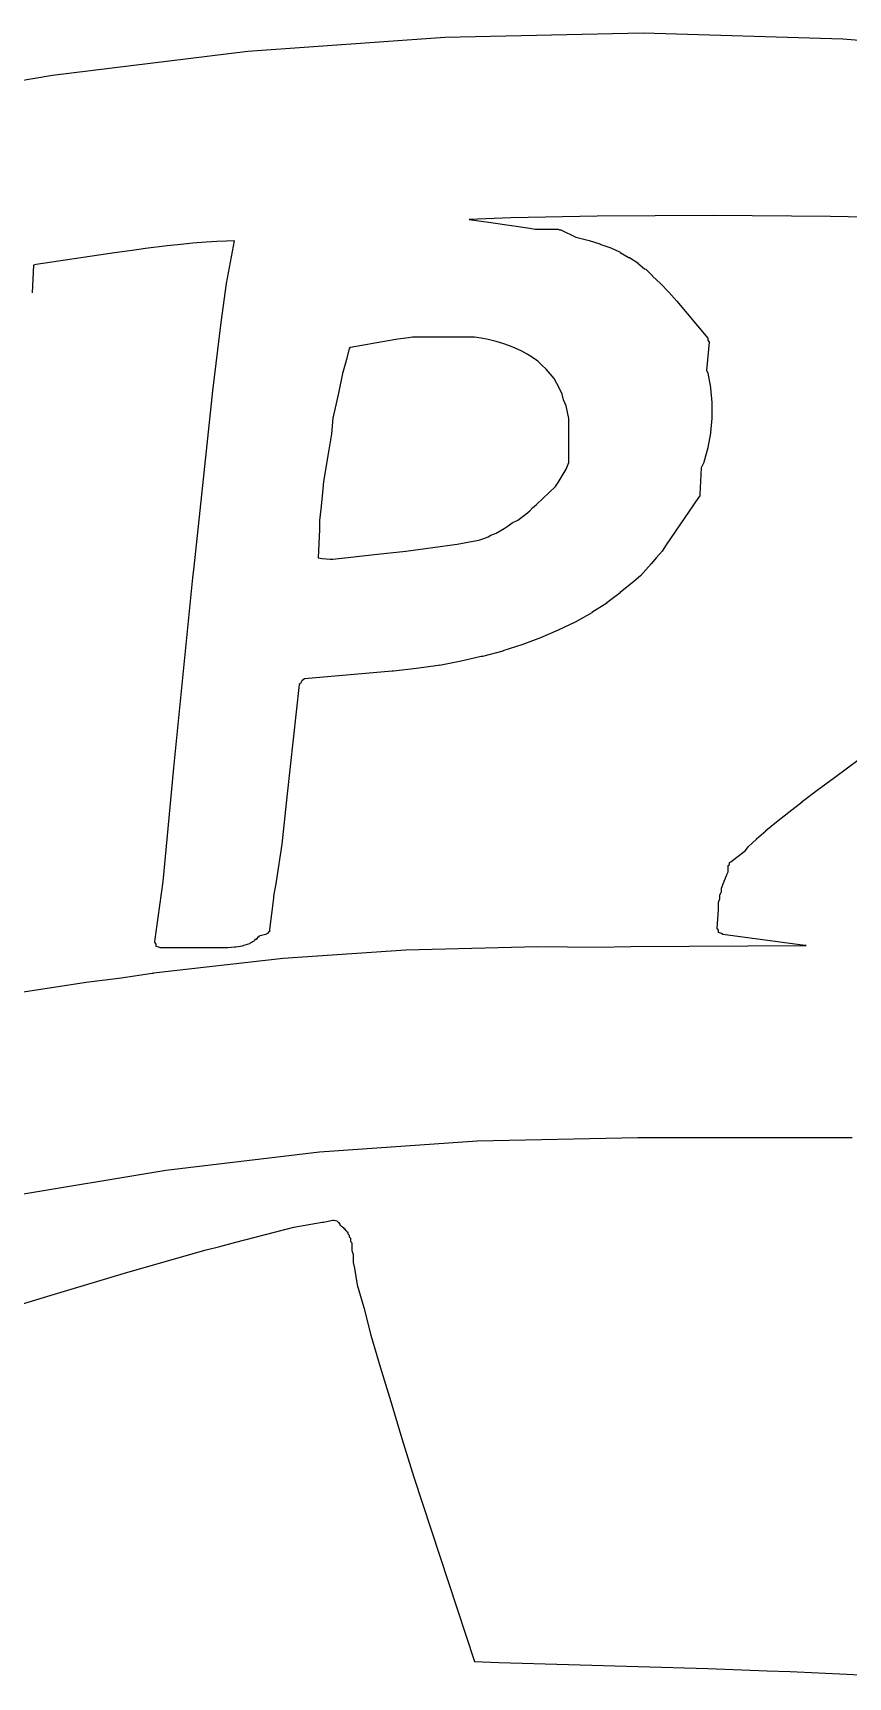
# Model space of a CAD drawing. Extents: x 85.1 to 152.3, y -110.2 to -37.
# Drawn here: x 126.779 to 127.384, y -71.754 to -70.535 of the extents above; entities that cross this region are included whole.
import ezdxf

# ---------------------------------------------------------------- set-up
doc = ezdxf.new("R2010")
doc.units = 0
doc.layers.add('BLACK', color=7, linetype='CONTINUOUS')

msp = doc.modelspace()

# ---------------------------------------------------------------- linework, layer by layer
at = {"layer": 'BLACK', "linetype": 'CONTINUOUS'}
for p, q in [((127.085, -70.538), (127.232, -70.5349)), ((127.232, -70.5349), (127.232, -70.535)), ((127.232, -70.535), (127.232, -70.5349)), ((127.232, -70.5349), (127.38, -70.5394)), ((126.939, -70.5485), (127.085, -70.538)), ((127.085, -70.538), (127.085, -70.5381)), ((127.085, -70.5381), (127.085, -70.538)), ((127.38, -70.5394), (127.38, -70.5394)), ((127.38, -70.5394), (127.38, -70.5394)), ((127.38, -70.5394), (127.419, -70.5426)), ((126.794, -70.5662), (126.939, -70.5485)), ((126.939, -70.5485), (126.939, -70.5486)), ((126.939, -70.5486), (126.939, -70.5485)), ((126.651, -70.5909), (126.794, -70.5662)), ((126.794, -70.5662), (126.794, -70.5662)), ((126.794, -70.5662), (126.794, -70.5662)), ((127.134, -70.672), (127.103, -70.6734)), ((127.103, -70.6734), (127.119, -70.6755)), ((127.119, -70.6755), (127.119, -70.6755)), ((127.119, -70.6755), (127.119, -70.6755)), ((127.119, -70.6755), (127.148, -70.6797)), ((127.198, -70.6708), (127.134, -70.672)), ((127.148, -70.6797), (127.148, -70.6798)), ((127.148, -70.6798), (127.148, -70.6798)), ((127.148, -70.6798), (127.152, -70.6804)), ((127.152, -70.6804), (127.169, -70.6806)), ((127.169, -70.6806), (127.17, -70.681)), ((127.17, -70.681), (127.171, -70.681)), ((127.171, -70.681), (127.182, -70.6863)), ((127.284, -70.6703), (127.198, -70.6708)), ((127.371, -70.671), (127.284, -70.6703)), ((127.452, -70.6727), (127.371, -70.671)), ((126.879, -70.6928), (126.863, -70.6949)), ((126.884, -70.6923), (126.879, -70.6928)), ((126.887, -70.692), (126.884, -70.6923)), ((126.898, -70.6909), (126.887, -70.692)), ((126.887, -70.692), (126.887, -70.692)), ((126.908, -70.6901), (126.898, -70.6909)), ((126.898, -70.6909), (126.898, -70.6909)), ((126.916, -70.6896), (126.908, -70.6901)), ((126.923, -70.6893), (126.916, -70.6896)), ((126.923, -70.7207), (126.929, -70.6892)), ((126.929, -70.6892), (126.923, -70.6893)), ((127.182, -70.6863), (127.182, -70.6863)), ((127.182, -70.6863), (127.191, -70.6887)), ((127.191, -70.6887), (127.192, -70.6888)), ((127.192, -70.6888), (127.192, -70.6888)), ((127.192, -70.6888), (127.2, -70.6914)), ((127.2, -70.6914), (127.2, -70.6915)), ((127.2, -70.6915), (127.2, -70.6915)), ((127.2, -70.6915), (127.208, -70.6943)), ((127.208, -70.6943), (127.208, -70.6944)), ((127.208, -70.6944), (127.208, -70.6944)), ((127.208, -70.6944), (127.215, -70.6976)), ((126.84, -70.6981), (126.782, -70.7068)), ((126.853, -70.6962), (126.84, -70.6981)), ((126.84, -70.6981), (126.84, -70.6981)), ((126.863, -70.6949), (126.853, -70.6962)), ((127.215, -70.6976), (127.215, -70.6977)), ((127.215, -70.6977), (127.215, -70.6977)), ((127.215, -70.6977), (127.221, -70.7013)), ((127.221, -70.7013), (127.221, -70.7014)), ((127.221, -70.7014), (127.222, -70.7014)), ((127.222, -70.7014), (127.228, -70.7054)), ((127.228, -70.7054), (127.228, -70.7055)), ((127.228, -70.7055), (127.228, -70.7056)), ((127.228, -70.7056), (127.233, -70.71)), ((126.78, -70.7071), (126.779, -70.7276)), ((126.782, -70.7068), (126.78, -70.7071)), ((127.233, -70.71), (127.234, -70.7101)), ((127.234, -70.7101), (127.234, -70.7102)), ((127.234, -70.7102), (127.239, -70.7151)), ((127.239, -70.7151), (127.239, -70.7152)), ((127.239, -70.7152), (127.239, -70.7153)), ((127.239, -70.7153), (127.245, -70.7208)), ((126.919, -70.7496), (126.923, -70.7209)), ((126.923, -70.7208), (126.923, -70.7207)), ((126.923, -70.7209), (126.923, -70.7208)), ((127.245, -70.7208), (127.245, -70.7209)), ((127.245, -70.7209), (127.245, -70.7209)), ((127.245, -70.7209), (127.251, -70.7271)), ((127.251, -70.7271), (127.251, -70.7271)), ((127.251, -70.7271), (127.251, -70.7272)), ((127.251, -70.7272), (127.257, -70.734)), ((127.257, -70.734), (127.257, -70.734)), ((127.257, -70.734), (127.257, -70.734)), ((127.257, -70.734), (127.28, -70.7613)), ((126.913, -70.8003), (126.919, -70.7497)), ((126.919, -70.7497), (126.919, -70.7496)), ((126.919, -70.7496), (126.919, -70.7496)), ((127.043, -70.7633), (127.015, -70.7682)), ((127.05, -70.762), (127.043, -70.7633)), ((127.043, -70.7633), (127.043, -70.7633)), ((127.058, -70.761), (127.05, -70.762)), ((127.061, -70.7607), (127.058, -70.761)), ((127.107, -70.7607), (127.061, -70.7607)), ((127.112, -70.7613), (127.107, -70.7607)), ((127.117, -70.7624), (127.112, -70.7613)), ((127.123, -70.7637), (127.117, -70.7624)), ((127.128, -70.7652), (127.123, -70.7637)), ((127.133, -70.7669), (127.128, -70.7652)), ((127.137, -70.7688), (127.133, -70.7669)), ((127.281, -70.7642), (127.279, -70.7854)), ((127.28, -70.7613), (127.28, -70.7628)), ((127.28, -70.7628), (127.281, -70.7642)), ((127.012, -70.7772), (127.009, -70.7876)), ((127.014, -70.769), (127.012, -70.7772)), ((127.015, -70.7682), (127.014, -70.769)), ((127.142, -70.7709), (127.137, -70.7688)), ((127.146, -70.7732), (127.142, -70.7709)), ((127.15, -70.7757), (127.146, -70.7732)), ((127.154, -70.7785), (127.15, -70.7757)), ((127.157, -70.7814), (127.154, -70.7785)), ((127.009, -70.7876), (127.006, -70.8022)), ((127.16, -70.7844), (127.157, -70.7814)), ((127.163, -70.7877), (127.16, -70.7844)), ((127.166, -70.7912), (127.163, -70.7877)), ((127.168, -70.7949), (127.166, -70.7912)), ((127.279, -70.7854), (127.28, -70.787)), ((127.28, -70.787), (127.28, -70.7872)), ((127.28, -70.7872), (127.28, -70.7874)), ((127.28, -70.7874), (127.282, -70.798)), ((126.906, -70.8659), (126.913, -70.8004)), ((126.913, -70.8004), (126.913, -70.8003)), ((126.913, -70.8003), (126.913, -70.8003)), ((127.006, -70.8022), (127.002, -70.8207)), ((127.17, -70.7987), (127.168, -70.7949)), ((127.172, -70.8028), (127.17, -70.7987)), ((127.173, -70.807), (127.172, -70.8028)), ((127.282, -70.798), (127.282, -70.7982)), ((127.282, -70.7982), (127.282, -70.7984)), ((127.282, -70.7984), (127.283, -70.8091)), ((127.175, -70.8115), (127.173, -70.807)), ((127.176, -70.8162), (127.175, -70.8115)), ((127.177, -70.821), (127.176, -70.8162)), ((127.283, -70.8091), (127.283, -70.8093)), ((127.283, -70.8093), (127.283, -70.8095)), ((127.283, -70.8095), (127.283, -70.8202)), ((127.002, -70.8207), (127.001, -70.8323)), ((127.177, -70.8261), (127.177, -70.821)), ((127.177, -70.8314), (127.177, -70.8261)), ((127.283, -70.8206), (127.282, -70.8313)), ((127.283, -70.8202), (127.283, -70.8204)), ((127.283, -70.8204), (127.283, -70.8206)), ((127.001, -70.8323), (126.999, -70.8442)), ((127.177, -70.8534), (127.177, -70.8314)), ((127.282, -70.8317), (127.28, -70.8423)), ((127.282, -70.8313), (127.282, -70.8315)), ((127.282, -70.8315), (127.282, -70.8317)), ((126.999, -70.8442), (126.995, -70.8677)), ((126.999, -70.8442), (126.999, -70.8442)), ((127.28, -70.8427), (127.277, -70.8533)), ((127.28, -70.8423), (127.28, -70.8425)), ((127.28, -70.8425), (127.28, -70.8427)), ((127.169, -70.8684), (127.172, -70.8635)), ((127.172, -70.8635), (127.175, -70.8585)), ((127.175, -70.8585), (127.177, -70.8535)), ((127.177, -70.8535), (127.177, -70.8534)), ((127.275, -70.8576), (127.274, -70.8773)), ((127.277, -70.8536), (127.275, -70.8576)), ((127.277, -70.8533), (127.277, -70.8534)), ((127.277, -70.8534), (127.277, -70.8536)), ((126.899, -70.9308), (126.906, -70.8659)), ((126.906, -70.8659), (126.906, -70.8659)), ((126.906, -70.8659), (126.906, -70.8659)), ((126.995, -70.8677), (126.994, -70.8784)), ((127.153, -70.8848), (127.167, -70.8714)), ((127.167, -70.8714), (127.169, -70.8684)), ((127.274, -70.8773), (127.274, -70.8783)), ((126.993, -70.8882), (126.992, -70.8966)), ((126.994, -70.8784), (126.993, -70.8882)), ((127.145, -70.8918), (127.148, -70.8895)), ((127.148, -70.8895), (127.15, -70.8871)), ((127.15, -70.8871), (127.153, -70.8848)), ((127.273, -70.8794), (127.249, -70.9145)), ((127.274, -70.8783), (127.273, -70.8794)), ((126.992, -70.8966), (126.992, -70.9033)), ((127.129, -70.9024), (127.132, -70.9005)), ((127.132, -70.9005), (127.135, -70.8984)), ((127.135, -70.8984), (127.139, -70.8963)), ((127.139, -70.8963), (127.142, -70.8941)), ((127.142, -70.8941), (127.145, -70.8918)), ((126.992, -70.9033), (126.991, -70.9242)), ((127.094, -70.9141), (127.106, -70.912)), ((127.106, -70.912), (127.109, -70.9115)), ((127.109, -70.9115), (127.111, -70.9108)), ((127.111, -70.9108), (127.114, -70.9098)), ((127.114, -70.9098), (127.117, -70.9087)), ((127.117, -70.9087), (127.119, -70.9074)), ((127.119, -70.9074), (127.123, -70.9059)), ((127.123, -70.9059), (127.126, -70.9042)), ((127.126, -70.9042), (127.129, -70.9024)), ((126.991, -70.9242), (126.994, -70.9248)), ((126.994, -70.9248), (127, -70.9253)), ((127, -70.9253), (127.002, -70.9253)), ((127.002, -70.9253), (127.035, -70.9216)), ((127.035, -70.9216), (127.056, -70.9192)), ((127.056, -70.9192), (127.076, -70.9166)), ((127.076, -70.9166), (127.094, -70.9141)), ((127.242, -70.9241), (127.238, -70.9286)), ((127.246, -70.9194), (127.242, -70.924)), ((127.242, -70.924), (127.242, -70.924)), ((127.242, -70.924), (127.242, -70.9241)), ((127.249, -70.9145), (127.246, -70.9192)), ((127.246, -70.9192), (127.246, -70.9193)), ((127.246, -70.9193), (127.246, -70.9194)), ((127.249, -70.9145), (127.249, -70.9145)), ((127.249, -70.9145), (127.249, -70.9145)), ((126.898, -70.9391), (126.899, -70.9308)), ((126.899, -70.9308), (126.899, -70.9308)), ((127.23, -70.9376), (127.225, -70.9418)), ((127.234, -70.9332), (127.23, -70.9375)), ((127.23, -70.9375), (127.23, -70.9375)), ((127.23, -70.9375), (127.23, -70.9376)), ((127.238, -70.9287), (127.234, -70.9331)), ((127.234, -70.9331), (127.234, -70.9331)), ((127.234, -70.9331), (127.234, -70.9332)), ((127.238, -70.9286), (127.238, -70.9286)), ((127.238, -70.9286), (127.238, -70.9287)), ((126.884, -71.08), (126.898, -70.9391)), ((126.898, -70.9391), (126.898, -70.9391)), ((126.898, -70.9391), (126.898, -70.9391)), ((127.215, -70.9501), (127.205, -70.9576)), ((127.225, -70.9419), (127.215, -70.9499)), ((127.215, -70.9499), (127.215, -70.95)), ((127.215, -70.95), (127.215, -70.9501)), ((127.225, -70.9418), (127.225, -70.9418)), ((127.225, -70.9418), (127.225, -70.9419)), ((127.205, -70.9578), (127.194, -70.9649)), ((127.205, -70.9576), (127.205, -70.9577)), ((127.205, -70.9577), (127.205, -70.9578)), ((127.182, -70.9717), (127.169, -70.9778)), ((127.194, -70.965), (127.182, -70.9716)), ((127.182, -70.9716), (127.182, -70.9716)), ((127.182, -70.9716), (127.182, -70.9717)), ((127.194, -70.9649), (127.194, -70.9649)), ((127.194, -70.9649), (127.194, -70.965)), ((127.156, -70.9836), (127.142, -70.9887)), ((127.169, -70.9779), (127.156, -70.9835)), ((127.156, -70.9835), (127.156, -70.9835)), ((127.156, -70.9835), (127.156, -70.9836)), ((127.169, -70.9778), (127.169, -70.9778)), ((127.169, -70.9778), (127.169, -70.9779)), ((127.112, -70.9975), (127.097, -71.001)), ((127.113, -70.9974), (127.112, -70.9975)), ((127.128, -70.9934), (127.113, -70.9974)), ((127.113, -70.9974), (127.113, -70.9974)), ((127.142, -70.9887), (127.128, -70.9933)), ((127.128, -70.9933), (127.128, -70.9933)), ((127.128, -70.9933), (127.128, -70.9934)), ((127.142, -70.9887), (127.142, -70.9887)), ((127.142, -70.9887), (127.142, -70.9887)), ((127.046, -71.0083), (126.981, -71.0141)), ((127.047, -71.0083), (127.046, -71.0082)), ((127.046, -71.0082), (127.046, -71.0083)), ((127.064, -71.0064), (127.047, -71.0083)), ((127.08, -71.004), (127.064, -71.0064)), ((127.064, -71.0064), (127.064, -71.0064)), ((127.064, -71.0064), (127.064, -71.0064)), ((127.081, -71.0039), (127.08, -71.004)), ((127.097, -71.001), (127.081, -71.004)), ((127.081, -71.004), (127.081, -71.0039)), ((127.097, -71.001), (127.097, -71.001)), ((127.097, -71.001), (127.097, -71.001)), ((127.374, -71.0872), (127.478, -71.0096)), ((126.977, -71.0181), (126.968, -71.0994)), ((126.978, -71.0174), (126.977, -71.0181)), ((126.979, -71.0155), (126.978, -71.0174)), ((126.981, -71.0141), (126.979, -71.0155)), ((126.879, -71.1329), (126.884, -71.08)), ((127.35, -71.105), (127.361, -71.0965)), ((127.361, -71.0965), (127.374, -71.0872)), ((127.361, -71.0965), (127.361, -71.0965)), ((127.361, -71.0965), (127.361, -71.0965)), ((127.374, -71.0872), (127.374, -71.0872)), ((126.968, -71.0994), (126.964, -71.1366)), ((126.968, -71.0994), (126.968, -71.0994)), ((126.968, -71.0994), (126.968, -71.0994)), ((127.34, -71.1128), (127.35, -71.1051)), ((127.35, -71.1051), (127.35, -71.105)), ((127.35, -71.1051), (127.35, -71.1051)), ((127.323, -71.1266), (127.331, -71.1201)), ((127.331, -71.12), (127.34, -71.1129)), ((127.331, -71.1201), (127.331, -71.12)), ((127.331, -71.12), (127.331, -71.12)), ((127.34, -71.1129), (127.34, -71.1128)), ((127.34, -71.1129), (127.34, -71.1129)), ((126.876, -71.1644), (126.879, -71.1329)), ((126.879, -71.1329), (126.879, -71.1329)), ((127.313, -71.1356), (127.316, -71.1328)), ((127.316, -71.1327), (127.323, -71.1267)), ((127.316, -71.1328), (127.316, -71.1327)), ((127.316, -71.1328), (127.316, -71.1328)), ((127.323, -71.1267), (127.323, -71.1266)), ((127.323, -71.1267), (127.323, -71.1267)), ((126.964, -71.1367), (126.96, -71.1644)), ((126.964, -71.1366), (126.964, -71.1366)), ((126.964, -71.1366), (126.964, -71.1367)), ((127.297, -71.1497), (127.307, -71.1421)), ((127.307, -71.1421), (127.308, -71.1413)), ((127.308, -71.1412), (127.31, -71.1385)), ((127.308, -71.1413), (127.308, -71.1412)), ((127.308, -71.1413), (127.308, -71.1413)), ((127.31, -71.1385), (127.313, -71.1357)), ((127.31, -71.1385), (127.31, -71.1385)), ((127.31, -71.1385), (127.31, -71.1385)), ((127.313, -71.1357), (127.313, -71.1356)), ((127.313, -71.1357), (127.313, -71.1357)), ((127.294, -71.1591), (127.295, -71.1572)), ((127.295, -71.1525), (127.296, -71.1516)), ((127.295, -71.1531), (127.295, -71.1525)), ((127.295, -71.1536), (127.295, -71.1531)), ((127.295, -71.1572), (127.295, -71.1536)), ((127.296, -71.1502), (127.297, -71.1497)), ((127.296, -71.1505), (127.296, -71.1502)), ((127.296, -71.1516), (127.296, -71.1505)), ((126.87, -71.2089), (126.876, -71.1644)), ((126.876, -71.1644), (126.876, -71.1644)), ((126.96, -71.1645), (126.958, -71.1753)), ((126.96, -71.1644), (126.96, -71.1645)), ((126.96, -71.1645), (126.96, -71.1645)), ((127.29, -71.1692), (127.291, -71.1668)), ((127.29, -71.1693), (127.29, -71.1692)), ((127.29, -71.1694), (127.29, -71.1693)), ((127.29, -71.1717), (127.29, -71.1694)), ((127.291, -71.1666), (127.292, -71.1643)), ((127.291, -71.1667), (127.291, -71.1666)), ((127.291, -71.1668), (127.291, -71.1667)), ((127.292, -71.1641), (127.293, -71.1618)), ((127.292, -71.1642), (127.292, -71.1641)), ((127.292, -71.1643), (127.292, -71.1642)), ((127.293, -71.1616), (127.294, -71.1593)), ((127.293, -71.1617), (127.293, -71.1616)), ((127.293, -71.1618), (127.293, -71.1617)), ((127.294, -71.1592), (127.294, -71.1591)), ((127.294, -71.1593), (127.294, -71.1592)), ((126.958, -71.1766), (126.955, -71.1999)), ((126.958, -71.1753), (126.958, -71.1754)), ((126.958, -71.1754), (126.958, -71.1755)), ((126.958, -71.1755), (126.958, -71.1766)), ((127.288, -71.1796), (127.289, -71.1771)), ((127.288, -71.1797), (127.288, -71.1796)), ((127.288, -71.1798), (127.288, -71.1797)), ((127.288, -71.185), (127.288, -71.1798)), ((127.289, -71.1743), (127.29, -71.1719)), ((127.289, -71.1744), (127.289, -71.1743)), ((127.289, -71.1745), (127.289, -71.1744)), ((127.289, -71.1769), (127.289, -71.1745)), ((127.289, -71.177), (127.289, -71.1769)), ((127.289, -71.1771), (127.289, -71.177)), ((127.29, -71.1718), (127.29, -71.1717)), ((127.29, -71.1719), (127.29, -71.1718)), ((127.287, -71.1991), (127.288, -71.1851)), ((127.288, -71.1851), (127.288, -71.185)), ((127.288, -71.1851), (127.288, -71.1851)), ((126.946, -71.2058), (126.945, -71.2073)), ((126.947, -71.2055), (126.946, -71.2056)), ((126.946, -71.2056), (126.946, -71.2058)), ((126.952, -71.2035), (126.947, -71.2049)), ((126.947, -71.2049), (126.947, -71.2055)), ((126.953, -71.203), (126.952, -71.2035)), ((126.954, -71.2027), (126.953, -71.203)), ((126.955, -71.2016), (126.954, -71.202)), ((126.954, -71.202), (126.954, -71.2027)), ((126.955, -71.1999), (126.955, -71.2007)), ((126.955, -71.2007), (126.955, -71.2016)), ((127.288, -71.2005), (127.287, -71.1991)), ((127.288, -71.2019), (127.288, -71.2005)), ((127.288, -71.202), (127.288, -71.2019)), ((127.288, -71.2022), (127.288, -71.202)), ((127.29, -71.2028), (127.288, -71.2022)), ((127.291, -71.2035), (127.29, -71.2028)), ((127.352, -71.2117), (127.291, -71.2035)), ((126.87, -71.2092), (126.87, -71.2089)), ((126.87, -71.2094), (126.87, -71.2092)), ((126.871, -71.2107), (126.87, -71.2094)), ((126.871, -71.212), (126.871, -71.2107)), ((126.871, -71.2121), (126.871, -71.212)), ((126.871, -71.2124), (126.871, -71.2121)), ((126.873, -71.2129), (126.871, -71.2124)), ((126.874, -71.2136), (126.873, -71.2129)), ((126.874, -71.2136), (126.874, -71.2135)), ((126.874, -71.2135), (126.874, -71.2136)), ((126.875, -71.2136), (126.874, -71.2136)), ((126.877, -71.2136), (126.875, -71.2136)), ((126.875, -71.2136), (126.875, -71.2136)), ((126.91, -71.2136), (126.877, -71.2136)), ((126.924, -71.2135), (126.91, -71.2136)), ((126.91, -71.2136), (126.91, -71.2136)), ((126.91, -71.2136), (126.91, -71.2136)), ((126.929, -71.2131), (126.924, -71.2135)), ((126.924, -71.2135), (126.924, -71.2135)), ((126.924, -71.2135), (126.924, -71.2135)), ((126.93, -71.213), (126.929, -71.2131)), ((126.935, -71.2122), (126.93, -71.2131)), ((126.93, -71.2131), (126.93, -71.213)), ((126.94, -71.2105), (126.935, -71.212)), ((126.935, -71.212), (126.935, -71.212)), ((126.935, -71.212), (126.935, -71.2122)), ((126.942, -71.2092), (126.94, -71.2102)), ((126.94, -71.2102), (126.94, -71.2103)), ((126.94, -71.2103), (126.94, -71.2105)), ((126.943, -71.2089), (126.942, -71.209)), ((126.942, -71.209), (126.942, -71.2092)), ((126.944, -71.2077), (126.943, -71.2089)), ((126.945, -71.2073), (126.944, -71.2074)), ((126.944, -71.2074), (126.944, -71.2077)), ((126.965, -71.2212), (127.056, -71.215)), ((127.056, -71.215), (127.154, -71.2126)), ((127.056, -71.215), (127.056, -71.215)), ((127.056, -71.215), (127.056, -71.215)), ((127.154, -71.2126), (127.154, -71.2126)), ((127.154, -71.2126), (127.154, -71.2126)), ((127.154, -71.2126), (127.198, -71.2131)), ((127.198, -71.2131), (127.223, -71.2125)), ((127.223, -71.2125), (127.353, -71.2117)), ((127.223, -71.2125), (127.223, -71.2125)), ((127.223, -71.2125), (127.223, -71.2125)), ((127.353, -71.2117), (127.352, -71.2117)), ((126.869, -71.2321), (126.965, -71.2212)), ((126.965, -71.2212), (126.965, -71.2212)), ((126.965, -71.2212), (126.965, -71.2212)), ((126.75, -71.2496), (126.819, -71.2389)), ((126.819, -71.2389), (126.845, -71.2357)), ((126.819, -71.2389), (126.819, -71.2389)), ((126.819, -71.2389), (126.819, -71.2389)), ((126.845, -71.2357), (126.868, -71.2322)), ((126.868, -71.2322), (126.869, -71.2322)), ((126.869, -71.2322), (126.869, -71.2321)), ((126.992, -71.3651), (126.878, -71.3786)), ((127.109, -71.3569), (126.992, -71.3651)), ((127.228, -71.3543), (127.109, -71.3569)), ((127.387, -71.3545), (127.228, -71.3543)), ((126.878, -71.3786), (126.765, -71.3974)), ((126.93, -71.4318), (126.973, -71.4208)), ((126.973, -71.4208), (126.994, -71.417)), ((126.973, -71.4208), (126.973, -71.4208)), ((126.973, -71.4208), (126.973, -71.4208)), ((126.994, -71.417), (126.994, -71.4169)), ((126.994, -71.4169), (126.994, -71.417)), ((126.994, -71.417), (126.995, -71.4169)), ((126.995, -71.4169), (127.002, -71.4154)), ((126.995, -71.4169), (126.995, -71.4169)), ((127.002, -71.4154), (127.003, -71.4156)), ((127.003, -71.4156), (127.005, -71.4159)), ((127.005, -71.4159), (127.005, -71.4159)), ((127.005, -71.4159), (127.005, -71.4159)), ((127.005, -71.4159), (127.006, -71.4172)), ((127.006, -71.4172), (127.007, -71.4185)), ((127.007, -71.4185), (127.007, -71.4193)), ((127.007, -71.4193), (127.007, -71.4193)), ((127.007, -71.4193), (127.008, -71.4197)), ((127.008, -71.4197), (127.008, -71.4199)), ((127.008, -71.4199), (127.008, -71.4199)), ((127.008, -71.4199), (127.009, -71.4204)), ((127.009, -71.4204), (127.009, -71.4205)), ((127.009, -71.4205), (127.009, -71.4205)), ((127.009, -71.4205), (127.01, -71.4211)), ((127.01, -71.4211), (127.01, -71.4212)), ((127.01, -71.4212), (127.01, -71.4213)), ((127.01, -71.4213), (127.01, -71.4218)), ((127.01, -71.4218), (127.01, -71.422)), ((127.01, -71.422), (127.011, -71.422)), ((127.011, -71.422), (127.011, -71.4227)), ((127.011, -71.4227), (127.011, -71.4228)), ((127.011, -71.4228), (127.011, -71.4229)), ((127.011, -71.4229), (127.012, -71.4235)), ((127.012, -71.4235), (127.012, -71.4237)), ((127.012, -71.4237), (127.012, -71.4238)), ((127.012, -71.4238), (127.013, -71.4245)), ((127.013, -71.4245), (127.013, -71.4246)), ((127.013, -71.4246), (127.013, -71.4247)), ((127.013, -71.4247), (127.013, -71.4255)), ((127.013, -71.4255), (127.013, -71.4256)), ((127.013, -71.4256), (127.013, -71.4257)), ((127.013, -71.4257), (127.014, -71.4265)), ((126.85, -71.4541), (126.908, -71.4376)), ((126.908, -71.4375), (126.918, -71.4351)), ((126.908, -71.4376), (126.908, -71.4375)), ((126.908, -71.4376), (126.908, -71.4376)), ((126.918, -71.4351), (126.93, -71.4318)), ((126.93, -71.4318), (126.93, -71.4318)), ((126.93, -71.4318), (126.93, -71.4318)), ((127.014, -71.4265), (127.014, -71.4267)), ((127.014, -71.4267), (127.014, -71.4268)), ((127.014, -71.4268), (127.014, -71.4276)), ((127.014, -71.4276), (127.014, -71.4277)), ((127.014, -71.4277), (127.014, -71.4278)), ((127.014, -71.4278), (127.015, -71.4288)), ((127.015, -71.4288), (127.015, -71.4289)), ((127.015, -71.4289), (127.015, -71.429)), ((127.015, -71.429), (127.015, -71.4299)), ((127.015, -71.4299), (127.015, -71.43)), ((127.015, -71.43), (127.015, -71.4301)), ((127.015, -71.4301), (127.015, -71.4311)), ((127.015, -71.4311), (127.015, -71.4312)), ((127.015, -71.4312), (127.015, -71.4313)), ((127.015, -71.4313), (127.016, -71.4324)), ((127.016, -71.4324), (127.016, -71.4325)), ((127.016, -71.4325), (127.016, -71.4326)), ((127.016, -71.4326), (127.016, -71.4337)), ((127.016, -71.4337), (127.016, -71.4338)), ((127.016, -71.4338), (127.016, -71.4338)), ((127.016, -71.4338), (127.016, -71.4351)), ((127.016, -71.4351), (127.016, -71.4351)), ((127.016, -71.4351), (127.016, -71.4352)), ((127.016, -71.4352), (127.016, -71.4365)), ((127.016, -71.4365), (127.016, -71.4365)), ((127.016, -71.4365), (127.016, -71.4366)), ((127.016, -71.4366), (127.016, -71.4379)), ((127.016, -71.4379), (127.016, -71.438)), ((127.016, -71.438), (127.016, -71.4381)), ((127.016, -71.4381), (127.017, -71.4409)), ((127.017, -71.4409), (127.017, -71.441)), ((127.017, -71.441), (127.017, -71.4411)), ((127.017, -71.4411), (127.017, -71.4441)), ((127.017, -71.4441), (127.017, -71.4469)), ((127.017, -71.4469), (127.018, -71.4511)), ((126.808, -71.4667), (126.85, -71.4541)), ((126.85, -71.4541), (126.85, -71.4541)), ((126.85, -71.4541), (126.85, -71.4541)), ((127.018, -71.4511), (127.02, -71.4634)), ((126.61, -71.5273), (126.793, -71.4711)), ((126.793, -71.4711), (126.808, -71.4667)), ((126.793, -71.4711), (126.793, -71.4711)), ((126.793, -71.4711), (126.793, -71.4711)), ((127.02, -71.4634), (127.025, -71.4802)), ((127.025, -71.4802), (127.03, -71.5007)), ((127.03, -71.5007), (127.037, -71.5242)), ((127.037, -71.5242), (127.045, -71.55)), ((127.045, -71.55), (127.045, -71.55)), ((127.045, -71.55), (127.053, -71.5775)), ((127.053, -71.5775), (127.062, -71.606)), ((127.062, -71.606), (127.062, -71.606)), ((127.062, -71.606), (127.107, -71.7429)), ((127.107, -71.7429), (127.125, -71.7435)), ((127.125, -71.7435), (127.28, -71.748)), ((127.28, -71.748), (127.28, -71.748)), ((127.28, -71.748), (127.28, -71.748)), ((127.28, -71.748), (127.324, -71.7497)), ((127.324, -71.7497), (127.341, -71.7503)), ((127.341, -71.7503), (127.341, -71.7503)), ((127.341, -71.7503), (127.341, -71.7503)), ((127.341, -71.7503), (127.383, -71.7522)), ((127.383, -71.7522), (127.383, -71.7522)), ((127.383, -71.7522), (127.383, -71.7522)), ((127.383, -71.7522), (127.422, -71.7544))]:
    msp.add_line(p, q, dxfattribs=at)

doc.saveas('drawing.dxf')
